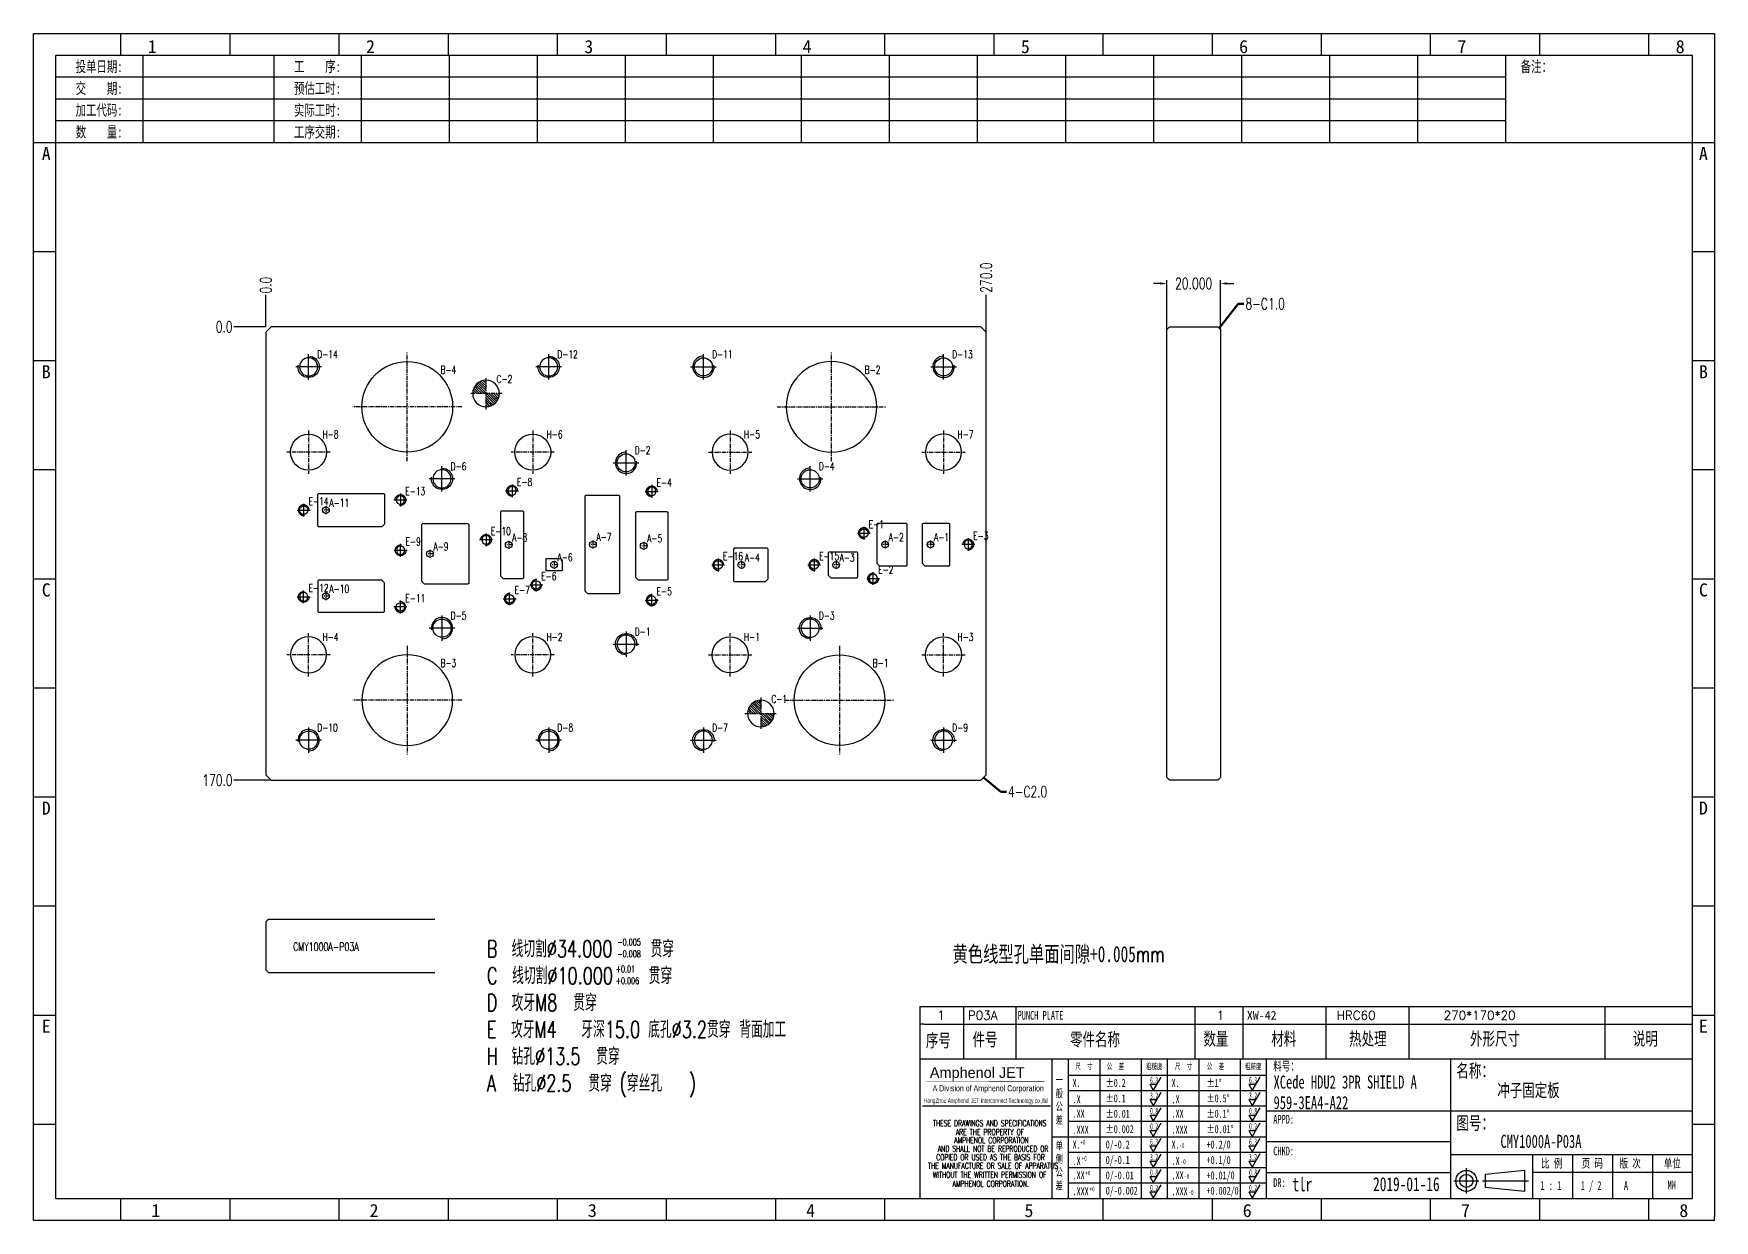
# Model space of a CAD drawing. Header units: millimetres. Extents: x -2852 to 5627, y -2271 to 1849.
# Drawn here: x 2876 to 3506, y 879 to 1324 of the extents above; entities that cross this region are included whole.
import ezdxf
from ezdxf.enums import TextEntityAlignment as Align

# ---------------------------------------------------------------- set-up
doc = ezdxf.new("R2010")
doc.units = ezdxf.units.MM
doc.header["$PDSIZE"] = 3
for name, pattern in [('CENTER', [50.8, 31.75, -6.35, 6.35, -6.35]), ('CENTER2', [1.125, 0.75, -0.125, 0.125, -0.125]), ('DASHED', [19.05, 12.7, -6.35])]:
    doc.linetypes.add(name, pattern=pattern)
for name, color, linetype in [('1', 7, 'Continuous'), ('41', 1, 'Continuous'), ('51', 1, 'CENTER2'), ('P03', 91, 'Continuous')]:
    doc.layers.add(name, color=color, linetype=linetype)
doc.styles.add('CH', font='仿宋_GB2312_0.ttf')
doc.styles.add('jet01', font='simplex.shx', dxfattribs={"width": 0.7, "bigfont": 'hztxt.shx'})
doc.styles.add('jet02', font='simplex.shx', dxfattribs={"width": 0.7})
doc.styles.add('SIMPLEX', font='SIMPLEX')
doc.styles.get("Standard").update_dxf_attribs({"font": '仿宋_GB2312_0.ttf', "width": 0.7})
doc.styles.add('TEXTSTYLE_1', font='TRIUMB.TTF')
doc.styles.add('TEXTSTYLE_2', font='TRIUM.TTF')
doc.styles.add('tk', font='', dxfattribs={"width": 0.7})
doc.styles.add('tk 2', font='仿宋_GB2312_0.ttf', dxfattribs={"width": 0.65})
doc.styles.add('tk 4', font='simplex.shx', dxfattribs={"width": 0.65, "bigfont": 'bigfont.shx'})
doc.styles.get('tk').set_extended_font_data('NSimSun')
doc.dimstyles.new('jet02', dxfattribs={"dimtxt": 3.5, "dimasz": 2.1, "dimexe": 1, "dimexo": 0, "dimgap": 0.5, "dimtad": 0, "dimtoh": 1, "dimdec": 3, "dimzin": 9, "dimdsep": 46, "dimtxsty": 'jet02', "dimcen": 0, "dimclrt": 256, "dimazin": 2, "dimtfac": 1, "dimtdec": 3, "dimtofl": 0, "dimtmove": 0, "dimatfit": 1, "dimfxl": 0, "dimarcsym": 0})

# ---------------------------------------------------------------- blocks, each defined once
blk = doc.blocks.new('A3-N')
at = {"layer": '1', "color": 1}
for p, q in [((0, 0), (0, 296.73)), ((0, 296.73), (420, 296.73)), ((21.82, 291.27), (21.82, 296.73)), ((49.09, 291.27), (49.09, 296.73)), ((76.36, 291.27), (76.36, 296.73)), ((103.64, 291.27), (103.64, 296.73)), ((103.64, 291.27), (103.64, 296.73)), ((103.64, 291.27), (103.64, 296.73)), ((130.91, 291.27), (130.91, 296.73)), ((158.18, 291.27), (158.18, 296.73)), ((185.45, 291.27), (185.45, 296.73)), ((212.73, 291.27), (212.73, 296.73)), ((240, 291.27), (240, 296.73)), ((267.27, 291.27), (267.27, 296.73)), ((294.55, 291.27), (294.55, 296.73)), ((321.82, 291.27), (321.82, 296.73)), ((349.09, 291.27), (349.09, 296.73)), ((376.36, 291.27), (376.36, 296.73)), ((403.64, 291.27), (403.64, 296.73)), ((420, 296.73), (420, 1)), ((5.45, 269.45), (0, 269.45)), ((420, 269.45), (414.55, 269.45)), ((5.45, 242.18), (0, 242.18)), ((420, 242.18), (414.55, 242.18)), ((5.45, 214.91), (0, 214.91)), ((420, 214.91), (414.55, 214.91)), ((5.45, 187.64), (0, 187.64)), ((420, 187.64), (414.55, 187.64)), ((5.45, 160.36), (0, 160.36)), ((420, 160.36), (414.55, 160.36)), ((5.45, 133.09), (0, 133.09)), ((420, 133.09), (414.55, 133.09)), ((5.45, 105.82), (0, 105.82)), ((420, 105.82), (414.55, 105.82)), ((5.45, 78.55), (0, 78.55)), ((420, 78.55), (414.55, 78.55)), ((5.45, 51.27), (0, 51.27)), ((420, 51.27), (414.55, 51.27)), ((222.45, 49.09), (221.45, 49.09)), ((221.45, 49.09), (221.45, 40.36)), ((222.45, 49.09), (414.55, 49.09)), ((232.36, 49.09), (232.36, 40.36)), ((245.45, 49.09), (245.45, 40.36)), ((290.18, 49.09), (290.18, 40.36)), ((302.18, 49.09), (302.18, 40.36)), ((322.91, 49.09), (322.91, 40.36)), ((343.64, 49.09), (343.64, 40.36)), ((392.73, 40.36), (392.73, 49.09)), ((258.55, 40.36), (258.55, 5.44)), ((266.45, 40.36), (266.45, 5.44)), ((276.78, 40.36), (276.78, 5.45)), ((291.18, 40.36), (291.18, 5.45)), ((301.51, 40.37), (301.51, 5.46)), ((308.01, 40.36), (308.01, 5.45)), ((354.09, 40.36), (354.09, 5.45)), ((308.01, 32.39), (258.55, 32.39)), ((308.01, 28.54), (258.55, 28.54)), ((414.55, 27.27), (308.01, 27.27)), ((5.45, 24), (0, 24)), ((308.01, 24.69), (258.55, 24.69)), ((420, 24), (414.55, 24)), ((308.01, 16.99), (258.55, 16.99)), ((354.09, 19.63), (308.01, 19.63)), ((308.01, 13.14), (258.55, 13.14)), ((414.55, 16.36), (354.09, 16.36)), ((374.55, 16.36), (374.55, 5.45)), ((384.55, 16.36), (384.55, 5.45)), ((394.55, 16.36), (394.55, 5.45)), ((404.55, 16.36), (404.55, 5.45)), ((308.01, 9.29), (258.55, 9.29)), ((308.01, 11.99), (354.09, 11.99)), ((372.51, 12.49), (362.69, 11.5)), ((362.69, 11.5), (362.69, 8.23)), ((372.51, 12.49), (372.51, 7.25)), ((414.55, 12), (374.55, 12)), ((21.82, 0), (21.82, 5.45)), ((49.09, 0), (49.09, 5.45)), ((76.36, 0), (76.36, 5.45)), ((103.64, 0), (103.64, 5.45)), ((130.91, 0), (130.91, 5.45)), ((158.18, 0), (158.18, 5.45)), ((185.45, 0), (185.45, 5.45)), ((212.73, 0), (212.73, 5.45)), ((240, 0), (240, 5.45)), ((267.27, 0), (267.27, 5.45)), ((294.55, 0), (294.55, 5.45)), ((321.82, 0), (321.82, 5.45)), ((349.09, 0), (349.09, 5.45)), ((372.51, 7.25), (362.69, 8.23)), ((376.36, 0), (376.36, 5.45)), ((403.64, 0), (403.64, 5.45)), ((1, 0), (0, 0)), ((420, 0), (1, 0)), ((420, 0), (420, 1))]:
    blk.add_line(p, q, dxfattribs=at)
at = {"layer": '1'}
for p, q in [((414.55, 278.18), (414.55, 284.73)), ((221.45, 40.36), (221.45, 5.45)), ((221.45, 40.36), (414.55, 40.36)), ((221.45, 40.36), (414.55, 40.36)), ((254.41, 40.36), (254.41, 5.45)), ((283.28, 40.36), (283.28, 5.45)), ((308.01, 36.24), (258.55, 36.24)), ((222.08, 28.67), (254.12, 28.67)), ((308.01, 20.84), (254.41, 20.84))]:
    blk.add_line(p, q, dxfattribs=at)
at = {"layer": '1', "color": 1, "ltscale": 0.05}
for p, q in [((278.93, 34.04), (279.79, 32.56)), ((278.93, 34.04), (280.65, 34.04)), ((281.68, 35.84), (279.79, 32.56)), ((303.66, 34.05), (304.52, 32.56)), ((303.66, 34.05), (305.38, 34.05)), ((306.41, 35.84), (304.52, 32.56)), ((278.93, 30.19), (279.79, 28.71)), ((278.93, 30.19), (280.65, 30.19)), ((281.68, 31.99), (279.79, 28.71)), ((303.66, 30.2), (305.38, 30.2)), ((303.66, 30.2), (304.52, 28.71)), ((306.41, 31.99), (304.52, 28.71)), ((278.93, 26.34), (279.79, 24.86)), ((278.93, 26.34), (280.65, 26.34)), ((281.68, 28.14), (279.79, 24.86)), ((303.66, 26.35), (304.52, 24.86)), ((303.66, 26.35), (305.38, 26.35)), ((306.41, 28.14), (304.52, 24.86)), ((278.93, 22.49), (280.65, 22.49)), ((278.93, 22.49), (279.79, 21.01)), ((281.68, 24.29), (279.79, 21.01)), ((303.66, 22.5), (305.38, 22.5)), ((303.66, 22.5), (304.52, 21.01)), ((306.41, 24.29), (304.52, 21.01)), ((278.93, 18.66), (279.79, 17.17)), ((278.93, 18.66), (280.65, 18.66)), ((281.68, 20.45), (279.79, 17.17)), ((303.66, 18.66), (304.52, 17.18)), ((303.66, 18.66), (305.38, 18.66)), ((306.41, 20.46), (304.52, 17.18)), ((278.93, 14.81), (280.65, 14.81)), ((278.93, 14.81), (279.79, 13.32)), ((281.68, 16.6), (279.79, 13.32)), ((281.68, 12.75), (279.79, 9.47)), ((303.66, 14.81), (305.38, 14.81)), ((303.66, 14.81), (304.52, 13.33)), ((306.41, 16.61), (304.52, 13.33)), ((306.41, 12.76), (304.52, 9.48)), ((278.93, 10.96), (279.79, 9.47)), ((278.93, 10.96), (280.65, 10.96)), ((281.68, 8.9), (279.79, 5.62)), ((303.66, 10.96), (304.52, 9.48)), ((303.66, 10.96), (305.38, 10.96)), ((306.41, 8.91), (304.52, 5.63)), ((278.93, 7.11), (279.79, 5.62)), ((278.93, 7.11), (280.65, 7.11)), ((303.66, 7.11), (305.38, 7.11)), ((303.66, 7.11), (304.52, 5.63))]:
    blk.add_line(p, q, dxfattribs=at)
at = {"layer": '1', "color": 1, "ltscale": 0.1}
for p, q in [((358.01, 13.02), (358.01, 6.71)), ((354.86, 9.87), (361.17, 9.87)), ((362.03, 9.87), (373.54, 9.87))]:
    blk.add_line(p, q, dxfattribs=at)
at = {"layer": '1'}
blk.add_lwpolyline([(221.45, 5.45), (414.55, 5.45), (414.55, 291.27), (5.45, 291.27), (5.45, 5.45), (414.55, 5.45)], dxfattribs=at)
at = {"layer": '1', "color": 7, "linetype": 'Continuous', "const_width": 0.123}
blk.add_lwpolyline([(223.11, 34.74), (252.6, 34.76)], dxfattribs=at)
at = {"layer": '1', "color": 1}
for radius in [2.62, 1.64]:
    blk.add_circle((358.01, 9.87), radius, dxfattribs=at)
at = {"layer": '41'}
for p, q in [((27.27, 291.27), (27.27, 269.45)), ((60, 291.27), (60, 269.45)), ((81.82, 291.27), (81.82, 269.45)), ((103.82, 291.27), (103.82, 269.45)), ((125.82, 291.27), (125.82, 269.45)), ((147.82, 291.27), (147.82, 269.45)), ((169.82, 291.27), (169.82, 269.45)), ((191.82, 291.27), (191.82, 269.45)), ((213.82, 291.27), (213.82, 269.45)), ((235.82, 291.27), (235.82, 269.45)), ((257.82, 291.27), (257.82, 269.45)), ((279.82, 291.27), (279.82, 269.45)), ((301.82, 291.27), (301.82, 269.45)), ((323.82, 291.27), (323.82, 269.45)), ((345.82, 291.27), (345.82, 269.45)), ((367.82, 291.27), (367.82, 269.45)), ((367.82, 285.82), (5.45, 285.82)), ((367.82, 280.36), (5.45, 280.36)), ((367.82, 274.91), (5.45, 274.91)), ((414.55, 269.45), (5.45, 269.45))]:
    blk.add_line(p, q, dxfattribs=at)
at = {"layer": '1', "color": 1}
for s, p in [('1', (29.64, 295.11)), ('2', (84.18, 295.11)), ('3', (138.73, 295.11)), ('4', (193.27, 295.11)), ('5', (247.82, 295.11)), ('6', (302.36, 295.11)), ('7', (356.91, 295.11)), ('8', (411.45, 295.11)), ('1', (30.53, 4.11)), ('2', (85.08, 4.11)), ('3', (139.62, 4.11)), ('4', (194.17, 4.11)), ('5', (248.72, 4.11)), ('6', (303.26, 4.11)), ('7', (357.81, 4.11)), ('8', (412.35, 4.11))]:
    blk.add_text(s, height=3.27, dxfattribs=at).set_placement(p, align=Align.TOP_CENTER)
at = {"layer": '1', "style": 'tk', "width": 0.7}
for s, p in [('投单日期:', (16.36, 288.55)), ('工    序:', (70.91, 288.55)), ('备注：', (375.51, 288.55)), ('交    期:', (16.36, 283.09)), ('预估工时:', (70.91, 283.09)), ('加工代码:', (16.36, 277.64)), ('实际工时:', (70.91, 277.64)), ('数    量:', (16.36, 272.18)), ('工序交期:', (70.91, 272.18))]:
    blk.add_text(s, height=2.727, dxfattribs=at).set_placement(p, align=Align.MIDDLE)
at = {"layer": '1', "color": 1}
for s, p in [('A', (2.04, 268.36)), ('B', (2.04, 213.82)), ('C', (2.04, 159.27)), ('D', (2.04, 104.73)), ('E', (2.04, 50.18))]:
    blk.add_text(s, height=3.27, dxfattribs=at).set_placement(p, align=Align.TOP_LEFT)
for s, p in [('A', (418.37, 268.36)), ('B', (418.37, 213.82)), ('C', (418.37, 159.27)), ('D', (418.37, 104.73)), ('E', (418.37, 50.18))]:
    blk.add_text(s, height=3.27, dxfattribs=at).set_placement(p, align=Align.TOP_RIGHT)
at = {"layer": '1', "color": 1, "style": 'tk 2', "width": 0.7}
for s, height, p in [('序号', 3.273, (222.96, 43.34)), ('件号', 3.273, (234.62, 43.61)), ('零件名称', 3.273, (258.97, 43.61)), ('数量', 3.273, (292.3, 43.78)), ('材料', 3.273, (309.27, 43.78)), ('热处理', 3.273, (328.71, 43.78)), ('外形尺寸', 3.273, (358.94, 43.78)), ('说明', 3.273, (399.61, 43.78)), ('料号：', 2.182, (309.77, 37.46)), ('名称：', 3.273, (355.52, 35.79)), ('图号：', 3.273, (355.52, 22.7)), ('比 例', 2.182, (376.69, 13.18)), ('页 码', 2.182, (386.85, 13.18)), ('版 次', 2.182, (396.31, 13.18)), ('单位', 2.182, (407.35, 13.18))]:
    blk.add_text(s, height=height, dxfattribs=at).set_placement(p)
at = {"layer": '1', "color": 7, "linetype": 'Continuous', "style": 'TEXTSTYLE_1'}
blk.add_text('Amphenol JET', height=2.7, dxfattribs=at).set_placement((223.96, 35.61))
at = {"layer": '1', "color": 7, "linetype": 'Continuous'}
for s, height, style, width, p in [('A Division of Amphenol Corporation', 1.5, 'TEXTSTYLE_2', 0.7, (224.64, 32.29)), ('HangZhou Amphenol JET Interconnect Technology co.,ltd ', 1.2, 'TEXTSTYLE_2', 0.6, (222.47, 29.36)), ('THESE DRAWINGS AND SPECIFICATIONS', 1.5, 'tk 4', 0.6, (224.73, 23.52)), ('ARE THE PROPERTY OF', 1.5, 'tk 4', 0.6, (230.45, 21.35)), ('AND SHALL NOT BE REPRODUCED OR', 1.5, 'tk 4', 0.6, (225.95, 17.17)), ('AMPHENOL CORPORATION', 1.5, 'tk 4', 0.6, (230.04, 19.27)), ('THE MANUFACTURE OR SALE OF APPARATUS', 1.5, 'tk 4', 0.6, (223.5, 12.92)), ('COPIED OR USED AS THE BASIS FOR', 1.5, 'tk 4', 0.6, (225.54, 15.02)), ('WITHOUT THE WRITTEN PERMISSION OF', 1.5, 'tk 4', 0.6, (224.73, 10.67)), ('AMPHENOL CORPORATION.', 1.5, 'tk 4', 0.6, (229.63, 8.4))]:
    blk.add_text(s, height=height, dxfattribs=dict(at, style=style, width=width)).set_placement(p)
at = {"layer": '1', "color": 1, "style": 'tk 2', "width": 0.7}
for s, p in [('X.', (259.64, 34.37)), ('%%P0.2', (267.9, 34.37)), ('X.', (284.37, 34.37)), ('%%P1%%D', (293.12, 34.37)), ('.X', (259.64, 30.28)), ('%%P0.1', (267.9, 30.52)), ('.X', (284.37, 30.28)), ('%%P0.5%%D', (293.12, 30.52)), ('.XX', (259.64, 26.71)), ('%%P0.01', (267.9, 26.67)), ('.XX', (284.37, 26.71)), ('%%P0.1%%D', (293.12, 26.67)), ('.XXX', (259.64, 22.68)), ('%%P0.002', (267.9, 22.82)), ('.XXX', (284.37, 22.68)), ('%%P0.01%%D', (293.12, 22.82)), ('X.', (259.64, 18.97)), ('0/-0.2', (267.9, 18.97)), ('X.', (284.37, 18.97)), ('+0.2/0', (293.12, 18.97)), ('.X', (259.64, 14.88)), ('0/-0.1', (267.9, 15.12)), ('.X', (284.37, 14.88)), ('+0.1/0', (293.12, 15.12)), ('.XX', (259.64, 11.31)), ('0/-0.01', (267.9, 11.27)), ('0/-0.002', (267.9, 7.42)), ('.XX', (284.37, 11.31)), ('+0.01/0', (293.12, 11.27)), ('+0.002/0', (293.12, 7.42)), ('.XXX', (259.64, 7.28)), ('.XXX', (284.37, 7.28))]:
    blk.add_text(s, height=2, dxfattribs=at).set_placement(p, align=Align.MIDDLE_LEFT)
at = {"layer": '1', "color": 1, "ltscale": 0.05, "style": 'tk 2', "width": 0.5}
for s, p in [('6.3', (279.01, 34.26)), ('6.3', (303.74, 34.27)), ('3.2', (279.01, 30.41)), ('3.2', (303.74, 30.42)), ('0.8', (279.01, 26.56)), ('0.8', (303.74, 26.57)), ('0.2', (279.01, 22.71)), ('0.2', (303.74, 22.72)), ('6.3', (279.01, 18.87)), ('6.3', (303.74, 18.88)), ('3.2', (279.01, 15.02)), ('0.8', (279.01, 11.17)), ('3.2', (303.74, 15.03)), ('0.8', (303.74, 11.18)), ('0.2', (279.01, 7.32)), ('0.2', (303.74, 7.33))]:
    blk.add_text(s, height=1.6, dxfattribs=at).set_placement(p)
at = {"layer": '1', "style": 'tk 2', "width": 0.7}
for s, p in [('APPD:', (309.77, 24.21)), ('CHKD:', (309.77, 16.27)), ('DR:', (309.77, 8.35))]:
    blk.add_text(s, height=2.182, dxfattribs=at).set_placement(p)
at = {"layer": '1', "color": 7, "style": 'tk 2', "width": 0.7}
blk.add_text('MM', height=2.182, dxfattribs=at).set_placement((408.31, 7.75))
at = {"layer": '1', "color": 1, "ltscale": 0.05, "char_height": 1.5, "width": 6.3627, "attachment_point": 1, "style": 'tk 2'}
for s, insert in [('尺  寸', (260.31, 39.25)), ('公  差', (268.17, 39.25)), ('粗糙度', (277.98, 39.25)), ('尺  寸', (285.2, 39.25)), ('公  差', (293.18, 39.25)), ('粗糙度', (302.71, 39.26))]:
    blk.add_mtext(s, dxfattribs=dict(at, insert=insert))
at = {"layer": '1', "ltscale": 0.05, "char_height": 2, "width": 2.5195, "attachment_point": 1, "style": 'tk 2'}
for s, insert in [('一般公差', (255.39, 36.11)), ('单侧公差', (255.39, 19.71))]:
    blk.add_mtext(s, dxfattribs=dict(at, insert=insert))
at = {"layer": '1', "color": 1, "ltscale": 0.05, "char_height": 1.2, "width": 5.1396, "attachment_point": 1, "line_spacing_factor": 0.8, "style": 'tk 2'}
for s, insert in [('+0', (261.58, 20.13)), ('-0', (286.31, 19.33)), ('+0', (261.88, 16.09)), ('-0', (286.61, 15.29)), ('+0', (262.79, 12.45)), ('+0', (263.87, 8.44)), ('-0', (287.51, 11.65)), ('-0', (288.59, 7.64))]:
    blk.add_mtext(s, dxfattribs=dict(at, insert=insert))
at = {"layer": '1', "style": 'tk 2', "width": 0.7}
for tag, p in [('PATR-NO1', (309.84, 32.96)), ('TITLE', (365.74, 30.9)), ('PATR-NO2', (309.84, 27.81)), ('DWG-NO:', (366.54, 18.14))]:
    blk.add_attdef(tag, p, '', height=3.27, dxfattribs=at)
at = {"layer": '1', "color": 1, "style": 'tk 2', "width": 0.7}
for tag, p in [('DRAW', (314.55, 7.27)), ('DATE', (334.72, 7.32))]:
    blk.add_attdef(tag, p, '', height=3.49, dxfattribs=at)
at = {"layer": '1', "style": 'tk 2', "width": 0.7}
for tag, p in [('SCALE', (376.55, 8.73)), ('SHEET', (386.6, 8.72)), ('REV', (397.38, 8.73))]:
    blk.add_attdef(tag, text='', height=2.18, dxfattribs=at).set_placement(p, align=Align.MIDDLE_LEFT)
blk = doc.blocks.new('FB3')
at = {"layer": '1', "color": 1}
for p, q in [((0, 4.36), (193.09, 4.36)), ((0, 4.36), (0, 0)), ((10.91, 4.36), (10.91, 0)), ((24, 4.36), (24, 0)), ((68.73, 4.36), (68.73, 0)), ((80.73, 4.36), (80.73, 0)), ((101.45, 4.36), (101.45, 0)), ((122.18, 4.36), (122.18, 0)), ((171.27, 0), (171.27, 4.36))]:
    blk.add_line(p, q, dxfattribs=at)
at = {"layer": '1'}
for tag, style, p in [('ITEM', 'SIMPLEX', (4.36, 2.18)), ('PARTNO', 'SIMPLEX', (12, 2.18)), ('QTY', 'SIMPLEX', (74.18, 2.18)), ('MATL', 'CH', (81.72, 2.18)), ('FINISH', 'SIMPLEX', (104.17, 2.18)), ('SPEC', 'SIMPLEX', (130.91, 2.18)), ('REMARK', 'SIMPLEX', (174.06, 2.18))]:
    blk.add_attdef(tag, text='', height=2.18, dxfattribs=dict(at, style=style)).set_placement(p, align=Align.MIDDLE_LEFT)
at = {"layer": '1', "style": 'tk', "width": 0.7}
blk.add_attdef('DIE', text='', height=2.18, dxfattribs=at).set_placement((24.43, 2.18), align=Align.MIDDLE_LEFT)
blk = doc.blocks.new('P03-CLAMP1')
at = {"layer": 'P03', "color": 6, "linetype": 'CENTER'}
for p, q in [((2.4, 0), (-2.4, 0)), ((0, 2.4), (0, -2.4))]:
    blk.add_line(p, q, dxfattribs=at)
at = {"layer": 'P03', "color": 4, "linetype": 'Continuous'}
blk.add_circle((0, 0), 1.6, dxfattribs=at)
at = {"layer": 'P03', "color": 4, "linetype": 'DASHED'}
blk.add_arc((0, 0), 2, 275.01974, 189.07607, dxfattribs=at)
blk = doc.blocks.new('P03-POST20')
at = {"layer": 'P03', "color": 6, "linetype": 'CENTER', "ltscale": 0.05}
for p, q in [((0, 20.4), (0, -20.4)), ((20.4, 0), (-20.4, 0))]:
    blk.add_line(p, q, dxfattribs=at)
at = {"layer": 'P03', "linetype": 'Continuous', "ltscale": 0.05}
blk.add_circle((0, 0), 17, dxfattribs=at)
blk = doc.blocks.new('P03-PIN10')
at = {"layer": 'P03', "color": 6, "linetype": 'CENTER', "ltscale": 0.05}
for p, q in [((6, 0), (-6, 0)), ((0, 6), (0, -6))]:
    blk.add_line(p, q, dxfattribs=at)
at = {"layer": 'P03', "linetype": 'Continuous', "ltscale": 0.05}
blk.add_circle((0, 0), 5, dxfattribs=at)
blk = doc.blocks.new('P03-DISK30')
at = {"layer": 'P03', "color": 6, "linetype": 'CENTER', "ltscale": 0.05}
for p, q in [((0, 8.1), (0, -8.1)), ((8.1, 0), (-8.1, 0))]:
    blk.add_line(p, q, dxfattribs=at)
at = {"layer": 'P03', "linetype": 'Continuous', "ltscale": 0.05}
blk.add_circle((0, 0), 6.75, dxfattribs=at)
blk = doc.blocks.new('P03-L8')
at = {"layer": 'P03', "color": 6, "linetype": 'CENTER'}
for p, q in [((4.8, 0), (-4.8, 0)), ((0, 4.8), (0, -4.8))]:
    blk.add_line(p, q, dxfattribs=at)
at = {"layer": 'P03', "linetype": 'Continuous'}
blk.add_circle((0, 0), 3.4, dxfattribs=at)
at = {"layer": 'P03', "color": 3, "linetype": 'Continuous'}
blk.add_arc((0, 0), 4, 275.01974, 189.07607, dxfattribs=at)
blk = doc.blocks.new('WCS')
at = {"layer": '1', "color": 6, "linetype": 'CENTER', "ltscale": 0.05}
for p, q in [((1.5, 0), (-1.5, 0)), ((0, 1.5), (0, -1.5))]:
    blk.add_line(p, q, dxfattribs=at)
at = {"layer": '1', "linetype": 'Continuous', "ltscale": 0.05}
blk.add_circle((0, 0), 1.25, dxfattribs=at)
blk = doc.blocks.new('*D5087')
at = {"layer": '41', "ltscale": 0.05}
for p, q in [((498.44, 4461.51), (495.92, 4461.51)), ((500.96, 4444.26), (500.96, 4462.71)), ((520.96, 4444.26), (520.96, 4462.71)), ((523.48, 4461.51), (526, 4461.51))]:
    blk.add_line(p, q, dxfattribs=at)
for points in [[(498.44, 4461.09), (498.44, 4461.93), (500.96, 4461.51)], [(523.48, 4461.93), (523.48, 4461.09), (520.96, 4461.51)]]:
    blk.add_solid(points, dxfattribs=at)
at = {"layer": 'Defpoints', "color": 0, "ltscale": 0.05}
for p in [(520.96, 4461.51), (500.96, 4444.26), (520.96, 4444.26)]:
    blk.add_point(p, dxfattribs=at)
at = {"layer": '41', "ltscale": 0.05, "insert": (510.96, 4461.51), "char_height": 4.2, "attachment_point": 5, "style": 'jet02'}
blk.add_mtext('20.000', dxfattribs=at)
blk = doc.blocks.new('*D5088')
at = {"layer": '41', "ltscale": 0.05}
blk.add_line((163.21, 4445.26), (151.24, 4445.26), dxfattribs=at)
at = {"layer": 'Defpoints', "color": 0, "ltscale": 0.05}
for p in [(151.24, 4445.26), (163.21, 4445.26), (163.21, 4445.26)]:
    blk.add_point(p, dxfattribs=at)
at = {"layer": '41', "ltscale": 0.05, "insert": (147.56, 4445.26), "char_height": 4.2, "attachment_point": 5, "style": 'jet02'}
blk.add_mtext('0.0', dxfattribs=at)
blk = doc.blocks.new('*D5089')
at = {"layer": '41', "ltscale": 0.05}
blk.add_line((165.21, 4275.26), (151.24, 4275.26), dxfattribs=at)
at = {"layer": 'Defpoints', "color": 0, "ltscale": 0.05}
for p in [(163.21, 4445.26), (151.24, 4275.26), (165.21, 4275.26)]:
    blk.add_point(p, dxfattribs=at)
at = {"layer": '41', "ltscale": 0.05, "insert": (145.04, 4275.26), "char_height": 4.2, "attachment_point": 5, "style": 'jet02'}
blk.add_mtext('170.0', dxfattribs=at)
blk = doc.blocks.new('*D5090')
at = {"layer": '41', "ltscale": 0.05}
blk.add_line((163.21, 4445.26), (163.21, 4457.23), dxfattribs=at)
at = {"layer": 'Defpoints', "color": 0, "ltscale": 0.05}
for p in [(163.21, 4457.23), (163.21, 4445.26), (163.21, 4445.26)]:
    blk.add_point(p, dxfattribs=at)
at = {"layer": '41', "ltscale": 0.05, "insert": (163.21, 4460.91), "char_height": 4.2, "attachment_point": 5, "rotation": 90, "style": 'jet02'}
blk.add_mtext('0.0', dxfattribs=at)
blk = doc.blocks.new('*D5091')
at = {"layer": '41', "ltscale": 0.05}
blk.add_line((433.21, 4443.26), (433.21, 4457.23), dxfattribs=at)
at = {"layer": 'Defpoints', "color": 0, "ltscale": 0.05}
for p in [(433.21, 4457.23), (163.21, 4445.26), (433.21, 4443.26)]:
    blk.add_point(p, dxfattribs=at)
at = {"layer": '41', "ltscale": 0.05, "insert": (433.21, 4463.71), "char_height": 4.2, "attachment_point": 5, "rotation": 90, "style": 'jet02'}
blk.add_mtext('270.0', dxfattribs=at)

msp = doc.modelspace()

# ---------------------------------------------------------------- hatches: boundary and pattern name
at = {"layer": 'P03', "ltscale": 0.05}
h = msp.add_hatch(dxfattribs=at)
h.set_pattern_fill('ANSI31', color=3, scale=0.2, style=0)
h.set_pattern_definition([(315, (3854.0814, 1105.6186), (-0.4490128, -0.4490128), [])])
edge = h.paths.add_edge_path()
edge.add_line((3045.5659, 1184.2425), (3045.5659, 1189.2425))
edge.add_line((3045.5659, 1189.2425), (3050.5659, 1189.2425))
edge.add_ellipse((3045.5659, 1189.2425), major_axis=(-3.5355, 3.5355), ratio=1, start_angle=135, end_angle=225, ccw=False)
edge = h.paths.add_edge_path()
edge.add_ellipse((3045.5659, 1189.2425), major_axis=(-3.5355, 3.5355), ratio=1, start_angle=-45, end_angle=45, ccw=False)
edge.add_line((3045.5659, 1194.2425), (3045.5659, 1189.2425))
edge.add_line((3045.5659, 1189.2425), (3040.5659, 1189.2425))
h = msp.add_hatch(dxfattribs=at)
h.set_pattern_fill('ANSI31', color=3, scale=0.2, style=0)
h.set_pattern_definition([(135, (2340.0504, 1152.86633), (0.4490128, 0.4490128), [])])
edge = h.paths.add_edge_path()
edge.add_line((3148.5659, 1074.2425), (3148.5659, 1069.2425))
edge.add_line((3148.5659, 1069.2425), (3143.5659, 1069.2425))
edge.add_ellipse((3148.5659, 1069.2425), major_axis=(-3.5355, 3.5355), ratio=1, start_angle=-45, end_angle=45, ccw=False)
edge = h.paths.add_edge_path()
edge.add_ellipse((3148.5659, 1069.2425), major_axis=(-3.5355, 3.5355), ratio=1, start_angle=135, end_angle=225, ccw=False)
edge.add_line((3148.5659, 1064.2425), (3148.5659, 1069.2425))
edge.add_line((3148.5659, 1069.2425), (3153.5659, 1069.2425))

# ---------------------------------------------------------------- linework, layer by layer
at = {"layer": '1', "ltscale": 0.05}
for p, q in [((2964.0659, 992.1689), (2963.0659, 991.1689)), ((2963.0659, 991.1689), (2963.0659, 973.1689)), ((2964.0659, 992.1689), (3026.44, 992.1689)), ((2963.0659, 973.1689), (2964.0659, 972.1689)), ((2964.0659, 972.1689), (3026.44, 972.1689))]:
    msp.add_line(p, q, dxfattribs=at)
at = {"layer": 'P03', "ltscale": 0.05}
for points in [[(3231.0659, 1044.2425), (3233.0659, 1046.2425), (3233.0659, 1212.2425), (3231.0659, 1214.2425), (2965.0659, 1214.2425), (2963.0659, 1212.2425), (2963.0659, 1046.2425), (2965.0659, 1044.2425)], [(3300.8171, 1213.2425), (3301.8171, 1214.2425), (3319.8171, 1214.2425), (3320.8171, 1213.2425), (3320.8171, 1045.2425), (3319.8171, 1044.2425), (3301.8171, 1044.2425), (3300.8171, 1045.2425)]]:
    msp.add_lwpolyline(points, close=True, dxfattribs=at)
at = {"layer": 'P03', "color": 2, "ltscale": 0.05}
for points in [[(2982.8659, 1139.2425), (2982.5659, 1139.5425), (2982.5659, 1151.4425), (2982.8659, 1151.7425), (3007.2659, 1151.7425), (3007.5659, 1151.4425), (3007.5659, 1140.2425), (3006.5659, 1139.2425)], [(3083.6659, 1114.2425), (3095.3659, 1114.2425), (3095.6659, 1114.5425), (3095.6659, 1150.7425), (3095.3659, 1151.0425), (3082.9659, 1151.0425), (3082.6659, 1150.7425), (3082.6659, 1115.2425)], [(3038.7659, 1117.7425), (3022.5659, 1117.7425), (3021.5659, 1118.7425), (3021.5659, 1140.1425), (3021.8659, 1140.4425), (3038.7659, 1140.4425), (3039.0659, 1140.1425), (3039.0659, 1118.0425)], [(3051.3659, 1145.2425), (3059.2659, 1145.2425), (3059.5659, 1144.9425), (3059.5659, 1120.0425), (3059.2659, 1119.7425), (3052.0659, 1119.7425), (3051.0659, 1120.7425), (3051.0659, 1144.9425)], [(3101.9659, 1145.0425), (3113.3659, 1145.0425), (3113.6659, 1144.7425), (3113.6659, 1119.5425), (3113.3659, 1119.2425), (3102.6659, 1119.2425), (3101.6659, 1120.2425), (3101.6659, 1144.7425)], [(3192.4859, 1140.6425), (3203.0359, 1140.6425), (3203.3359, 1140.3425), (3203.3359, 1124.8425), (3203.0359, 1124.5425), (3193.1859, 1124.5425), (3192.1859, 1125.5425), (3192.1859, 1140.3425)], [(3209.4859, 1140.6425), (3219.0359, 1140.6425), (3219.3359, 1140.3425), (3219.3359, 1124.8425), (3219.0359, 1124.5425), (3210.1859, 1124.5425), (3209.1859, 1125.5425), (3209.1859, 1140.3425)], [(3138.5859, 1118.6925), (3150.2859, 1118.6925), (3151.2859, 1119.6925), (3151.2859, 1130.8925), (3150.9859, 1131.1925), (3138.5859, 1131.1925), (3138.2859, 1130.8925), (3138.2859, 1118.9925)], [(3173.7859, 1129.4425), (3173.7859, 1121.1425), (3174.7859, 1120.1425), (3184.6859, 1120.1425), (3184.9859, 1120.4425), (3184.9859, 1129.4425), (3184.6859, 1129.7425), (3174.0859, 1129.7425)], [(3074.1659, 1122.7425), (3068.0659, 1122.7425), (3068.0659, 1127.3425), (3073.6659, 1127.3425), (3074.1659, 1126.8425)], [(2982.8659, 1119.2425), (2982.5659, 1118.9425), (2982.5659, 1107.5425), (2982.8659, 1107.2425), (3007.2659, 1107.2425), (3007.5659, 1107.5425), (3007.5659, 1118.2425), (3006.5659, 1119.2425)]]:
    msp.add_lwpolyline(points, close=True, dxfattribs=at)

# ---------------------------------------------------------------- block references
at = {"layer": '1', "ltscale": 0.05, "xscale": 1.5, "yscale": 1.5, "zscale": 1.5}
for name, p, values in [('A3-N', (2875.9942, 879.1358), {'DWG-NO:': 'CMY1000A-P03A', 'TITLE': '冲子固定板', 'REV': 'A', 'SHEET': '1 / 2', 'DRAW': 'tlr', 'DATE': '2019-01-16', 'PATR-NO1': 'XCede HDU2 3PR SHIELD A', 'PATR-NO2': '959-3EA4-A22', 'SCALE': '1 : 1'}), ('FB3', (3208.176, 952.7722), {'PARTNO': 'P03A', 'ITEM': '1', 'DIE': 'PUNCH PLATE', 'QTY': '1', 'MATL': 'XW-42', 'FINISH': 'HRC60', 'SPEC': '270*170*20'})]:
    msp.add_blockref(name, p, dxfattribs=at).add_auto_attribs(values)
at = {"layer": '51', "ltscale": 0.05}
for p in [(2985.5659, 1145.4925), (3085.6659, 1132.6425), (3195.1859, 1132.5925), (3212.1859, 1132.5925), (3024.5659, 1129.0925), (3054.0659, 1132.4925), (3104.6659, 1132.1425), (3071.0659, 1125.0425), (3141.2859, 1124.9425), (3176.7859, 1124.9425), (2985.5659, 1113.2425)]:
    msp.add_blockref('WCS', p, dxfattribs=at)
at = {"layer": 'P03', "extrusion": (0, 0, -1), "zscale": -1}
for name, p, rotation in [('P03-L8', (-2979.0659, 1199.2425), 180), ('P03-L8', (-3069.0659, 1199.2425), 180), ('P03-PIN10', (-3045.5659, 1189.2425), 180), ('P03-L8', (-3029.0659, 1157.2425), 180), ('P03-CLAMP1', (-3013.4659, 1149.2925), 90), ('P03-CLAMP1', (-3045.5659, 1134.3425), 90), ('P03-CLAMP1', (-3226.3359, 1132.5925), 90), ('P03-CLAMP1', (-3013.5659, 1130.4425), 270), ('P03-CLAMP1', (-2977.2159, 1112.9925), 270), ('P03-DISK30', (-2979.0659, 1091.2425), 180), ('P03-DISK30', (-3063.0659, 1091.2425), 180)]:
    msp.add_blockref(name, p, dxfattribs=dict(at, rotation=rotation))
at = {"layer": 'P03', "ltscale": 0.05}
for p, rotation in [((3016.0659, 1184.2425), 270), ((3178.0659, 1074.2425), 90)]:
    msp.add_blockref('P03-POST20', p, dxfattribs=dict(at, rotation=rotation))
at = {"layer": 'P03'}
for name, p, rotation in [('P03-L8', (3127.0659, 1199.2425), 180), ('P03-L8', (3217.0659, 1199.2425), 180), ('P03-L8', (3098.0659, 1163.2425), 180), ('P03-L8', (3167.0659, 1157.2425), 180), ('P03-CLAMP1', (2977.2159, 1145.4925), 90), ('P03-CLAMP1', (3187.1859, 1136.8925), 90), ('P03-CLAMP1', (3132.5859, 1124.9425), 90), ('P03-CLAMP1', (3168.5909, 1124.9425), 90), ('P03-CLAMP1', (3064.4159, 1117.4425), 180), ('P03-CLAMP1', (3013.4659, 1109.1925), 270), ('P03-CLAMP1', (3054.4159, 1112.2425), 180), ('P03-CLAMP1', (3107.6659, 1111.7425), 180), ('P03-DISK30', (3137.0659, 1091.2425), 180), ('P03-DISK30', (3217.0659, 1091.2425), 180)]:
    msp.add_blockref(name, p, dxfattribs=dict(at, rotation=rotation))
at = {"layer": 'P03', "ltscale": 0.05, "extrusion": (0, 0, -1), "zscale": -1}
for p, rotation in [((-3175.0659, 1184.2425), 270), ((-3016.0659, 1074.2425), 90)]:
    msp.add_blockref('P03-POST20', p, dxfattribs=dict(at, rotation=rotation))
at = {"layer": 'P03'}
for name, p in [('P03-DISK30', (2979.0659, 1167.2425)), ('P03-DISK30', (3063.0659, 1167.2425)), ('P03-L8', (3029.0659, 1101.2425)), ('P03-L8', (2979.0659, 1059.2425)), ('P03-L8', (3069.0659, 1059.2425))]:
    msp.add_blockref(name, p, dxfattribs=at)
at = {"layer": 'P03', "extrusion": (0, 0, -1), "zscale": -1}
for name, p in [('P03-DISK30', (-3137.0659, 1167.2425)), ('P03-DISK30', (-3217.0659, 1167.2425)), ('P03-CLAMP1', (-3055.3159, 1152.7425)), ('P03-CLAMP1', (-3107.6659, 1152.5425)), ('P03-L8', (-3167.0659, 1101.2425)), ('P03-L8', (-3098.0659, 1095.2425)), ('P03-PIN10', (-3148.5659, 1069.2425)), ('P03-L8', (-3127.0659, 1059.2425)), ('P03-L8', (-3217.0659, 1059.2425))]:
    msp.add_blockref(name, p, dxfattribs=at)
at = {"layer": 'P03', "xscale": -1, "rotation": 89.99999999999997}
msp.add_blockref('P03-CLAMP1', (3190.6859, 1119.8925), dxfattribs=at)

# ---------------------------------------------------------------- texts
at = {"layer": '1', "ltscale": 0.05, "style": 'jet01', "width": 0.7}
msp.add_text('CMY1000A-P03A', height=3.083124, dxfattribs=at).set_placement((2973.2656, 980.2129))
at = {"layer": '41', "ltscale": 0.05, "style": 'jet01', "width": 0.7}
for s, height, p in [('D-14', 2.94, (2982.3101, 1202.4867)), ('D-12', 2.94, (3072.3101, 1202.4867)), ('D-11', 2.94, (3130.3101, 1202.4867)), ('D-13', 2.94, (3220.3101, 1202.4867)), ('B-4', 2.94, (3028.5025, 1196.6791)), ('B-2', 2.94, (3187.5025, 1196.6791)), ('C-2', 2.94, (3049.5172, 1193.1938)), ('H-8', 2.94, (2984.2547, 1172.4312)), ('H-6', 2.94, (3068.2547, 1172.4312)), ('H-5', 2.94, (3142.2547, 1172.4312)), ('H-7', 2.94, (3222.2547, 1172.4312)), ('D-2', 2.94, (3101.3101, 1166.4867)), ('D-6', 2.94, (3032.3101, 1160.4867)), ('D-4', 2.94, (3170.3101, 1160.4867)), ('E-13', 2.94, (3015.2959, 1151.1225)), ('E-8', 2.94, (3057.1459, 1154.5725)), ('E-4', 2.94, (3109.4959, 1154.3725)), ('E-14', 2.94, (2979.0459, 1147.3225)), ('A-11', 2.94, (2986.8656, 1146.7921)), ('E-1', 2.94, (3189.0159, 1138.7225)), ('E-9', 2.94, (3015.3959, 1132.2725)), ('E-10', 2.94, (3047.3959, 1136.1725)), ('A-8', 2.94, (3055.3656, 1133.7921)), ('A-7', 2.94, (3086.9656, 1133.9421)), ('A-5', 2.94, (3105.9656, 1133.4421)), ('A-2', 2.94, (3196.4856, 1133.8921)), ('A-1', 2.94, (3213.4856, 1133.8921)), ('E-3', 2.94, (3228.1659, 1134.4225)), ('A-9', 2.94, (3025.8656, 1130.3921)), ('A-6', 2.94, (3072.3656, 1126.3421)), ('E-16', 2.94, (3134.4159, 1126.7725)), ('A-4', 2.94, (3142.5856, 1126.2421)), ('E-15', 2.94, (3170.4209, 1126.7725)), ('A-3', 2.94, (3178.0856, 1126.2421)), ('E-6', 2.94, (3066.2459, 1119.2725)), ('E-2', 2.94, (3192.5159, 1121.7225)), ('E-12', 2.94, (2979.0459, 1114.8225)), ('A-10', 2.94, (2986.8656, 1114.5421)), ('E-7', 2.94, (3056.2459, 1114.0725)), ('E-5', 2.94, (3109.4959, 1113.5725)), ('E-11', 2.94, (3015.2959, 1111.0225)), ('D-5', 2.94, (3032.3101, 1104.4867)), ('D-3', 2.94, (3170.3101, 1104.4867)), ('H-4', 2.94, (2984.2547, 1096.4312)), ('H-2', 2.94, (3068.2547, 1096.4312)), ('D-1', 2.94, (3101.3101, 1098.4867)), ('H-1', 2.94, (3142.2547, 1096.4312)), ('H-3', 2.94, (3222.2547, 1096.4312)), ('B-3', 2.94, (3028.5025, 1086.6791)), ('B-1', 2.94, (3190.5025, 1086.6791)), ('C-1', 2.94, (3152.5172, 1073.1938)), ('D-10', 2.94, (2982.3101, 1062.4867)), ('D-8', 2.94, (3072.3101, 1062.4867)), ('D-7', 2.94, (3130.3101, 1062.4867)), ('D-9', 2.94, (3220.3101, 1062.4867)), ('B', 6.3, (3045.9043, 977.8233)), ('线切割%%c34.000', 6.3, (3055.1443, 977.8233)), ('-0.005', 2.52, (3094.8343, 982.2333)), ('贯穿', 6.3, (3107.2243, 977.8233)), ('-0.008', 2.52, (3094.8343, 977.8233)), ('C', 6.3, (3045.9043, 967.7433)), ('线切割%%c10.000', 6.3, (3055.3543, 967.7433)), ('+0.01', 2.52, (3094.2043, 972.1533)), ('+0.006', 2.52, (3094.2043, 967.7433)), ('贯穿', 6.3, (3106.5103, 967.7433)), ('D', 6.3, (3045.9043, 957.6633)), ('攻牙M8', 6.3, (3055.1443, 957.6633)), ('贯穿', 6.3, (3078.2443, 957.6633)), ('E', 6.3, (3045.9043, 947.5833)), ('攻牙M4', 6.3, (3054.9343, 947.5833)), (' 牙深15.0 底孔%%c3.2贯穿', 6.3, (3078.2443, 947.5833)), ('背面加工', 6.3, (3140.4754, 947.5833)), ('H', 6.3, (3045.9043, 937.5033)), ('钻孔%%c13.5', 6.3, (3055.1443, 937.5033)), ('贯穿', 6.3, (3086.8543, 937.5033)), ('A', 6.3, (3045.9043, 927.4233)), ('钻孔%%c2.5', 6.3, (3055.5643, 927.4233)), ('贯穿', 6.3, (3083.9143, 927.4233)), ('(穿丝孔   )', 6.3, (3095.7107, 927.4233))]:
    msp.add_text(s, height=height, dxfattribs=at).set_placement(p)
at = {"layer": '41', "ltscale": 0.05, "char_height": 4.2, "attachment_point": 4, "style": 'jet02'}
for s, insert in [('8-C1.0', (3330.2353, 1222.9156)), ('4-C2.0', (3241.2173, 1039.9059))]:
    msp.add_mtext(s, dxfattribs=dict(at, insert=insert))
at = {"layer": '41', "color": 2, "ltscale": 0.05, "insert": (3220.4364, 978.6879), "char_height": 6, "attachment_point": 4, "style": 'jet02'}
msp.add_mtext('{\\fSimSun|b0|i0|c134|p54;黄色线型孔单面间隙+0.005}mm', dxfattribs=at)

# ---------------------------------------------------------------- dimensions: what is measured, and where the dimension line sits
at = {"layer": '41', "ltscale": 0.05}
for feature_location, offset, dtype, origin, picture, middle, set_off in [((3233.0659, 1212.2425), (0, 13.9728), 1, (2963.0659, 1214.2425), '*D5091', (3233.0659, 1232.6953), (2799.8548, -3231.0141)), ((2963.0659046063, 1214.2424704452), (0, 11.9727923282), 1, (2963.0659046063, 1214.2424704452), '*D5090', (2963.0659046063, 1229.8952627734), (2799.8547928426, -3231.0141412744)), ((2963.0659046063, 1214.2424704452), (-11.9727923282, 0), 0, (2963.0659046063, 1214.2424704452), '*D5088', (2947.4131122782, 1214.2424704452), (2799.8547928426, -3231.0141412744)), ((2965.0659, 1044.2425), (-13.9728, 0), 0, (2963.0659, 1214.2425), '*D5089', (2944.8931, 1044.2425), (2799.8548, -3231.0141))]:
    dim = msp.add_ordinate_dim(feature_location=feature_location, offset=offset, dtype=dtype, origin=origin, dimstyle='jet02', override={"dimscale": 1.2, "dimtoh": 0, "dimdec": 1, "dimzin": 1, "dimclrd": 256, "dimclre": 256, "dimadec": 1, "dimazin": 0, "dimatfit": 3, "dimlwd": 65535, "dimlwe": 65535}, dxfattribs=at)
    dim.commit()
    dim.dimension.update_dxf_attribs({"geometry": picture, "text_midpoint": middle, "insert": set_off})
dim = msp.add_linear_dim(base=(3320.8171, 1230.4941), p1=(3300.8171, 1213.2425), p2=(3320.8171, 1213.2425), dimstyle='jet02', override={"dimscale": 1.2, "dimtoh": 0, "dimzin": 1, "dimclrd": 256, "dimclre": 256, "dimadec": 3, "dimazin": 0, "dimatfit": 3, "dimlwd": 65535, "dimlwe": 65535}, dxfattribs=at)
dim.commit()
dim.dimension.update_dxf_attribs({"geometry": '*D5087', "text_midpoint": (3310.8171, 1230.4941), "insert": (2799.8548, -3231.0141)})

# ---------------------------------------------------------------- leaders
at = {"layer": '41', "ltscale": 0.05, "annotation_type": 0, "has_hookline": 1, "hookline_direction": 0}
for points, text_width in [([(3320.3171, 1213.7425), (3327.5353, 1222.9156), (3329.6353, 1222.9156)], 14.98), ([(3232.0659, 1045.2425), (3238.5173, 1039.9059), (3240.6173, 1039.9059)], 15.54)]:
    msp.add_leader(points, dimstyle='jet02', override={"dimscale": 1.2, "dimtoh": 0, "dimdec": 1, "dimzin": 1, "dimclrd": 256, "dimclre": 256, "dimadec": 1, "dimazin": 0, "dimatfit": 3, "dimlwd": 65535, "dimlwe": 65535}, dxfattribs=dict(at, text_width=text_width))

doc.saveas('drawing.dxf')
